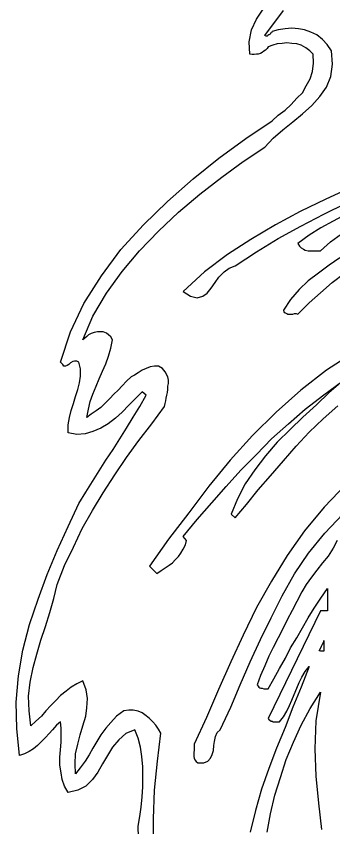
# Model space of a CAD drawing. Extents: x 0.04 to 7.22, y 0.03 to 7.73.
# Drawn here: x 0.854 to 1.421, y 2.877 to 4.325 of the extents above; entities that cross this region are included whole.
import ezdxf

# ---------------------------------------------------------------- set-up
doc = ezdxf.new("R2010")
doc.units = 0
doc.layers.add('1', color=7, linetype='Continuous')

msp = doc.modelspace()

# ---------------------------------------------------------------- linework, layer by layer
msp.add_lwpolyline([(1.073, 2.84), (1.072, 2.88), (1.075, 2.897), (1.077, 2.914), (1.079, 2.932), (1.08, 2.95), (1.08, 2.968), (1.08, 2.986), (1.078, 3.004), (1.076, 3.021), (1.072, 3.037), (1.066, 3.052), (1.05, 3.045), (1.037, 3.034), (1.026, 3.021), (1.017, 3.006), (1.008, 2.991), (1, 2.976), (0.99, 2.963), (0.978, 2.951), (0.964, 2.944), (0.947, 2.94), (0.94, 2.951), (0.936, 2.963), (0.934, 2.975), (0.932, 2.989), (0.932, 3.003), (0.933, 3.016), (0.934, 3.03), (0.934, 3.043), (0.934, 3.055), (0.933, 3.066), (0.926, 3.06), (0.919, 3.052), (0.913, 3.045), (0.906, 3.038), (0.899, 3.031), (0.892, 3.024), (0.885, 3.018), (0.877, 3.013), (0.869, 3.009), (0.86, 3.006), (0.855, 3.054), (0.854, 3.101), (0.858, 3.148), (0.866, 3.194), (0.878, 3.24), (0.893, 3.285), (0.909, 3.329), (0.927, 3.372), (0.947, 3.415), (0.966, 3.456), (0.978, 3.476), (0.99, 3.495), (1.002, 3.514), (1.014, 3.533), (1.027, 3.552), (1.039, 3.571), (1.051, 3.59), (1.063, 3.61), (1.075, 3.629), (1.086, 3.649), (1.079, 3.655), (1.067, 3.643), (1.055, 3.631), (1.043, 3.619), (1.031, 3.608), (1.018, 3.598), (1.005, 3.59), (0.991, 3.584), (0.977, 3.58), (0.962, 3.579), (0.947, 3.582), (0.947, 3.596), (0.949, 3.609), (0.952, 3.622), (0.956, 3.634), (0.96, 3.647), (0.964, 3.659), (0.967, 3.671), (0.969, 3.683), (0.969, 3.696), (0.966, 3.708), (0.962, 3.71), (0.958, 3.71), (0.955, 3.709), (0.951, 3.707), (0.948, 3.704), (0.945, 3.702), (0.942, 3.701), (0.939, 3.701), (0.937, 3.704), (0.933, 3.708), (0.951, 3.762), (0.975, 3.813), (1.006, 3.862), (1.041, 3.909), (1.081, 3.953), (1.124, 3.995), (1.17, 4.035), (1.216, 4.072), (1.264, 4.107), (1.311, 4.139), (1.322, 4.149), (1.334, 4.158), (1.345, 4.168), (1.355, 4.179), (1.365, 4.189), (1.372, 4.201), (1.379, 4.214), (1.383, 4.227), (1.385, 4.242), (1.384, 4.258), (1.378, 4.264), (1.371, 4.269), (1.363, 4.274), (1.355, 4.276), (1.346, 4.277), (1.337, 4.278), (1.329, 4.277), (1.32, 4.276), (1.312, 4.274), (1.304, 4.271), (1.302, 4.268), (1.299, 4.265), (1.296, 4.263), (1.293, 4.261), (1.29, 4.259), (1.286, 4.258), (1.283, 4.258), (1.279, 4.257), (1.275, 4.257), (1.271, 4.258), (1.27, 4.28), (1.274, 4.301), (1.283, 4.32), (1.295, 4.338)])
at = {"layer": '1'}
for points in [[(1.099, 2.841), (1.099, 2.893), (1.101, 2.944), (1.106, 2.996), (1.112, 3.046), (1.108, 3.053), (1.103, 3.06), (1.098, 3.066), (1.092, 3.072), (1.086, 3.077), (1.079, 3.082), (1.072, 3.085), (1.063, 3.087), (1.055, 3.087), (1.046, 3.086), (1.033, 3.076), (1.023, 3.065), (1.014, 3.055), (1.005, 3.043), (0.998, 3.031), (0.991, 3.019), (0.984, 3.007), (0.977, 2.996), (0.968, 2.984), (0.96, 2.973), (0.959, 2.991), (0.96, 3.009), (0.964, 3.026), (0.968, 3.043), (0.973, 3.059), (0.978, 3.076), (0.98, 3.091), (0.981, 3.108), (0.979, 3.123), (0.973, 3.139), (0.962, 3.134), (0.952, 3.128), (0.943, 3.121), (0.933, 3.113), (0.925, 3.104), (0.916, 3.095), (0.907, 3.086), (0.899, 3.076), (0.889, 3.067), (0.88, 3.059), (0.877, 3.086), (0.876, 3.112), (0.879, 3.137), (0.884, 3.163), (0.891, 3.187), (0.898, 3.212), (0.906, 3.236), (0.914, 3.261), (0.921, 3.286), (0.927, 3.311), (0.94, 3.345), (0.956, 3.378), (0.972, 3.411), (0.99, 3.443), (1.009, 3.475), (1.03, 3.507), (1.051, 3.538), (1.073, 3.568), (1.096, 3.598), (1.119, 3.629), (1.12, 3.634), (1.121, 3.639), (1.122, 3.644), (1.123, 3.649), (1.124, 3.654), (1.125, 3.659), (1.125, 3.665), (1.126, 3.67), (1.126, 3.676), (1.125, 3.682), (1.12, 3.691), (1.115, 3.697), (1.108, 3.701), (1.101, 3.701), (1.093, 3.7), (1.086, 3.697), (1.079, 3.694), (1.072, 3.689), (1.065, 3.685), (1.059, 3.682), (1.051, 3.674), (1.043, 3.666), (1.036, 3.658), (1.028, 3.651), (1.021, 3.643), (1.013, 3.635), (1.005, 3.627), (0.997, 3.621), (0.988, 3.615), (0.98, 3.609), (0.983, 3.624), (0.986, 3.638), (0.991, 3.651), (0.997, 3.665), (1.002, 3.678), (1.008, 3.692), (1.014, 3.705), (1.019, 3.719), (1.023, 3.733), (1.026, 3.748), (1.023, 3.753), (1.019, 3.757), (1.015, 3.76), (1.009, 3.762), (1.004, 3.762), (0.999, 3.762), (0.993, 3.761), (0.988, 3.759), (0.983, 3.757), (0.98, 3.754), (0.973, 3.748), (0.991, 3.79), (1.015, 3.831), (1.043, 3.87), (1.074, 3.907), (1.108, 3.942), (1.144, 3.976), (1.182, 4.008), (1.221, 4.038), (1.259, 4.066), (1.298, 4.092), (1.313, 4.108), (1.33, 4.123), (1.348, 4.137), (1.365, 4.151), (1.382, 4.166), (1.396, 4.182), (1.408, 4.199), (1.416, 4.218), (1.419, 4.24), (1.417, 4.264), (1.409, 4.275), (1.401, 4.284), (1.391, 4.292), (1.38, 4.297), (1.369, 4.301), (1.358, 4.303), (1.346, 4.304), (1.334, 4.303), (1.322, 4.301), (1.311, 4.298), (1.31, 4.296), (1.308, 4.295), (1.307, 4.293), (1.305, 4.292), (1.303, 4.291), (1.302, 4.29), (1.3, 4.29), (1.298, 4.291), (1.331, 4.336)], [(1.452, 4.02), (1.407, 3.999), (1.361, 3.977), (1.317, 3.953), (1.273, 3.927), (1.231, 3.9), (1.19, 3.869), (1.152, 3.834), (1.165, 3.826), (1.177, 3.823), (1.187, 3.826), (1.195, 3.831), (1.202, 3.84), (1.209, 3.85), (1.216, 3.86), (1.225, 3.869), (1.234, 3.876), (1.245, 3.88), (1.283, 3.905), (1.322, 3.929), (1.362, 3.951), (1.403, 3.972), (1.443, 3.992)], [(1.443, 3.972), (1.42, 3.96), (1.398, 3.948), (1.377, 3.935), (1.357, 3.92), (1.36, 3.915), (1.363, 3.912), (1.367, 3.91), (1.37, 3.908), (1.375, 3.907), (1.379, 3.907), (1.383, 3.907), (1.388, 3.907), (1.392, 3.907), (1.397, 3.907), (1.415, 3.923), (1.435, 3.937)], [(1.432, 3.894), (1.413, 3.881), (1.394, 3.867), (1.375, 3.853), (1.359, 3.838), (1.344, 3.82), (1.331, 3.801), (1.332, 3.798), (1.334, 3.796), (1.337, 3.795), (1.339, 3.794), (1.342, 3.794), (1.346, 3.794), (1.348, 3.794), (1.351, 3.795), (1.354, 3.795), (1.357, 3.794), (1.377, 3.814), (1.397, 3.832), (1.418, 3.85), (1.44, 3.867)], [(1.458, 3.726), (1.408, 3.694), (1.362, 3.658), (1.318, 3.619), (1.276, 3.577), (1.236, 3.533), (1.198, 3.487), (1.162, 3.439), (1.126, 3.392), (1.092, 3.344), (1.105, 3.331), (1.113, 3.336), (1.12, 3.341), (1.127, 3.346), (1.133, 3.35), (1.138, 3.355), (1.144, 3.361), (1.148, 3.367), (1.152, 3.374), (1.156, 3.382), (1.158, 3.39), (1.152, 3.397), (1.177, 3.427), (1.203, 3.457), (1.229, 3.486), (1.255, 3.515), (1.283, 3.543), (1.31, 3.571), (1.34, 3.598), (1.37, 3.624), (1.403, 3.65), (1.437, 3.675), (1.413, 3.654), (1.39, 3.632), (1.366, 3.61), (1.343, 3.588), (1.32, 3.565), (1.299, 3.541), (1.28, 3.516), (1.263, 3.491), (1.249, 3.464), (1.238, 3.437), (1.245, 3.43), (1.265, 3.454), (1.286, 3.48), (1.308, 3.505), (1.331, 3.532), (1.354, 3.558), (1.377, 3.583), (1.402, 3.607), (1.428, 3.63)], [(1.443, 3.49), (1.404, 3.449), (1.369, 3.407), (1.338, 3.363), (1.31, 3.317), (1.283, 3.27), (1.259, 3.221), (1.237, 3.173), (1.215, 3.124), (1.194, 3.074), (1.172, 3.026), (1.172, 3.023), (1.172, 3.019), (1.172, 3.015), (1.171, 3.012), (1.171, 3.008), (1.171, 3.004), (1.172, 3.001), (1.173, 2.998), (1.175, 2.995), (1.178, 2.993), (1.189, 2.993), (1.196, 2.996), (1.201, 3.001), (1.204, 3.008), (1.206, 3.015), (1.207, 3.024), (1.208, 3.031), (1.21, 3.04), (1.213, 3.047), (1.218, 3.052), (1.237, 3.092), (1.254, 3.132), (1.272, 3.173), (1.29, 3.213), (1.309, 3.252), (1.329, 3.291), (1.351, 3.33), (1.376, 3.367), (1.405, 3.403), (1.437, 3.437)], [(1.427, 3.39), (1.42, 3.376), (1.411, 3.362), (1.401, 3.35), (1.391, 3.337), (1.381, 3.324), (1.372, 3.311), (1.364, 3.298), (1.355, 3.281), (1.347, 3.265), (1.338, 3.248), (1.33, 3.232), (1.322, 3.216), (1.313, 3.199), (1.305, 3.183), (1.298, 3.166), (1.29, 3.149), (1.284, 3.132), (1.286, 3.13), (1.287, 3.128), (1.289, 3.127), (1.291, 3.126), (1.293, 3.126), (1.296, 3.125), (1.298, 3.125), (1.301, 3.125), (1.304, 3.125), (1.314, 3.143), (1.324, 3.161), (1.335, 3.18), (1.344, 3.198), (1.355, 3.216), (1.365, 3.234), (1.375, 3.252), (1.386, 3.269), (1.398, 3.287), (1.41, 3.304), (1.41, 3.264), (1.397, 3.264), (1.304, 3.072), (1.305, 3.07), (1.307, 3.069), (1.309, 3.067), (1.311, 3.067), (1.313, 3.066), (1.316, 3.066), (1.318, 3.066), (1.321, 3.066), (1.324, 3.066), (1.331, 3.075), (1.337, 3.085), (1.342, 3.095), (1.346, 3.105), (1.35, 3.115), (1.355, 3.126), (1.359, 3.136), (1.364, 3.146), (1.37, 3.156), (1.377, 3.165), (1.363, 3.128), (1.348, 3.092), (1.334, 3.056), (1.319, 3.019), (1.305, 2.983), (1.292, 2.946), (1.281, 2.908), (1.272, 2.869)], [(1.397, 3.192), (1.395, 3.193), (1.397, 3.197), (1.399, 3.201), (1.401, 3.205), (1.403, 3.209), (1.403, 3.211), (1.403, 3.192), (1.397, 3.192)], [(1.302, 2.869), (1.308, 2.902), (1.316, 2.935), (1.326, 2.967), (1.336, 2.999), (1.349, 3.03), (1.363, 3.06), (1.379, 3.09), (1.397, 3.119), (1.389, 3.068), (1.387, 3.018), (1.389, 2.969), (1.394, 2.921), (1.399, 2.874)]]:
    msp.add_lwpolyline(points, dxfattribs=at)

doc.saveas('drawing.dxf')
